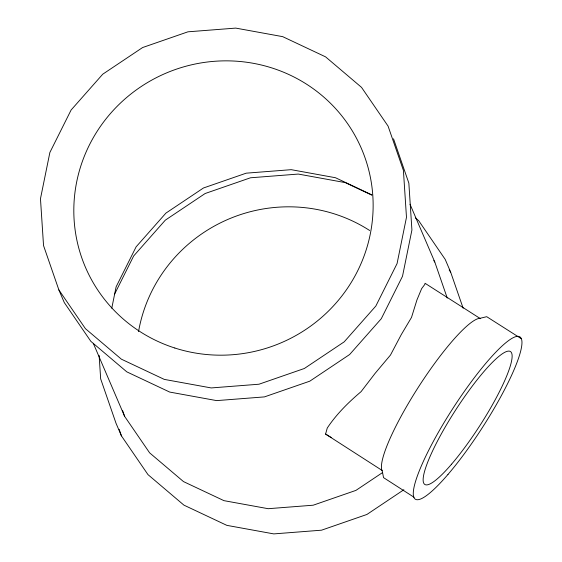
<?xml version="1.0" encoding="UTF-8"?>
<svg xmlns="http://www.w3.org/2000/svg" width="562" height="562" viewBox="0 0 562 562"><rect width="100%" height="100%" fill="white"/><g stroke="black" fill="none" stroke-linecap="round" stroke-linejoin="round"><path stroke-width="0.84" d="M111.775 308.187L116.116 286.831L136.123 246.823L165.916 213.11L203.458 187.989L246.198 173.173L291.221 169.675L335.458 177.725L371.932 194.909M414.053 497.265L383.544 477.637L382.139 470.457L325.581 434.075L327.253 428.047C336.392 414.229 348.384 402.399 361.071 391.658L375.065 373.414L390.478 355.051L401.268 334.622L411.503 317.432L416.941 299.939L421.641 288.629L424.858 284.351L425.041 283.276L480.44 318.689M114.367 294.572L133.672 255.963L165.298 220.171L205.151 193.511L250.512 177.782L298.296 174.065L345.237 182.608L371.763 195.105M382.645 472.509L355.929 490.387L313.196 505.203L268.172 508.701L223.936 500.651L183.5 481.599L149.618 452.839L124.602 416.337L93.299 343.298M403.874 489.734L366.923 514.455L321.555 530.184L273.778 533.9L226.837 525.358L183.929 505.14L147.982 474.623L121.434 435.887L115.997 423.207L100.668 378.886L99.13 355.444M479.625 318.394L486.72 316.694L521.206 338.64M325.581 434.075L331.313 437.531M415.332 217.831L418.655 220.655L445.202 259.391L450.64 272.078L463.13 308.187M449.164 269.922L450.64 272.078M433.808 260.606L434.791 262.04L447.254 298.071M58.877 289.922L85.417 328.658L121.371 359.174L164.273 379.392L211.214 387.935L258.998 384.218L304.358 368.489L344.211 341.829L375.838 306.037L397.074 263.571L406.481 217.311L403.411 170.427L388.075 126.113L361.535 87.377L325.581 56.86L282.672 36.642L235.731 28.1L187.954 31.816L142.593 47.545L102.734 74.205L71.114 109.997L49.877 152.464L40.471 198.716L43.541 245.601L58.877 289.922L64.307 302.609L90.854 341.345L126.801 371.854L169.71 392.072L216.651 400.615L264.435 396.898L309.795 381.177L349.648 354.51L381.275 318.724L402.511 276.251L411.918 229.998L408.848 183.114L393.512 138.793M410.021 204.252L434.791 262.04M122.614 410.604L124.602 416.337M119.165 429.326L121.434 435.887M382.069 470.57A91.227 16.614 -57.2 0 1 418.353 387.211A91.227 16.614 -57.2 0 1 479.681 318.296M138.54 331.601A150.223 146.605 -23.2 0 1 369.67 230.504M174.81 348.011A150.223 146.605 -23.2 0 0 370.379 177.325A150.223 146.605 -23.2 0 0 125.235 98.715A150.223 146.605 -23.2 0 0 174.81 348.011M447.991 474.426A96.545 17.584 -57.2 0 0 521.276 338.528A96.545 17.584 -57.2 0 0 433.618 440.896A96.545 17.584 -57.2 0 0 447.991 474.426M451.546 464.198A79.059 14.401 -57.2 0 0 511.568 352.908A79.059 14.401 -57.2 0 0 439.779 436.744A79.059 14.401 -57.2 0 0 451.546 464.198"/></g></svg>
